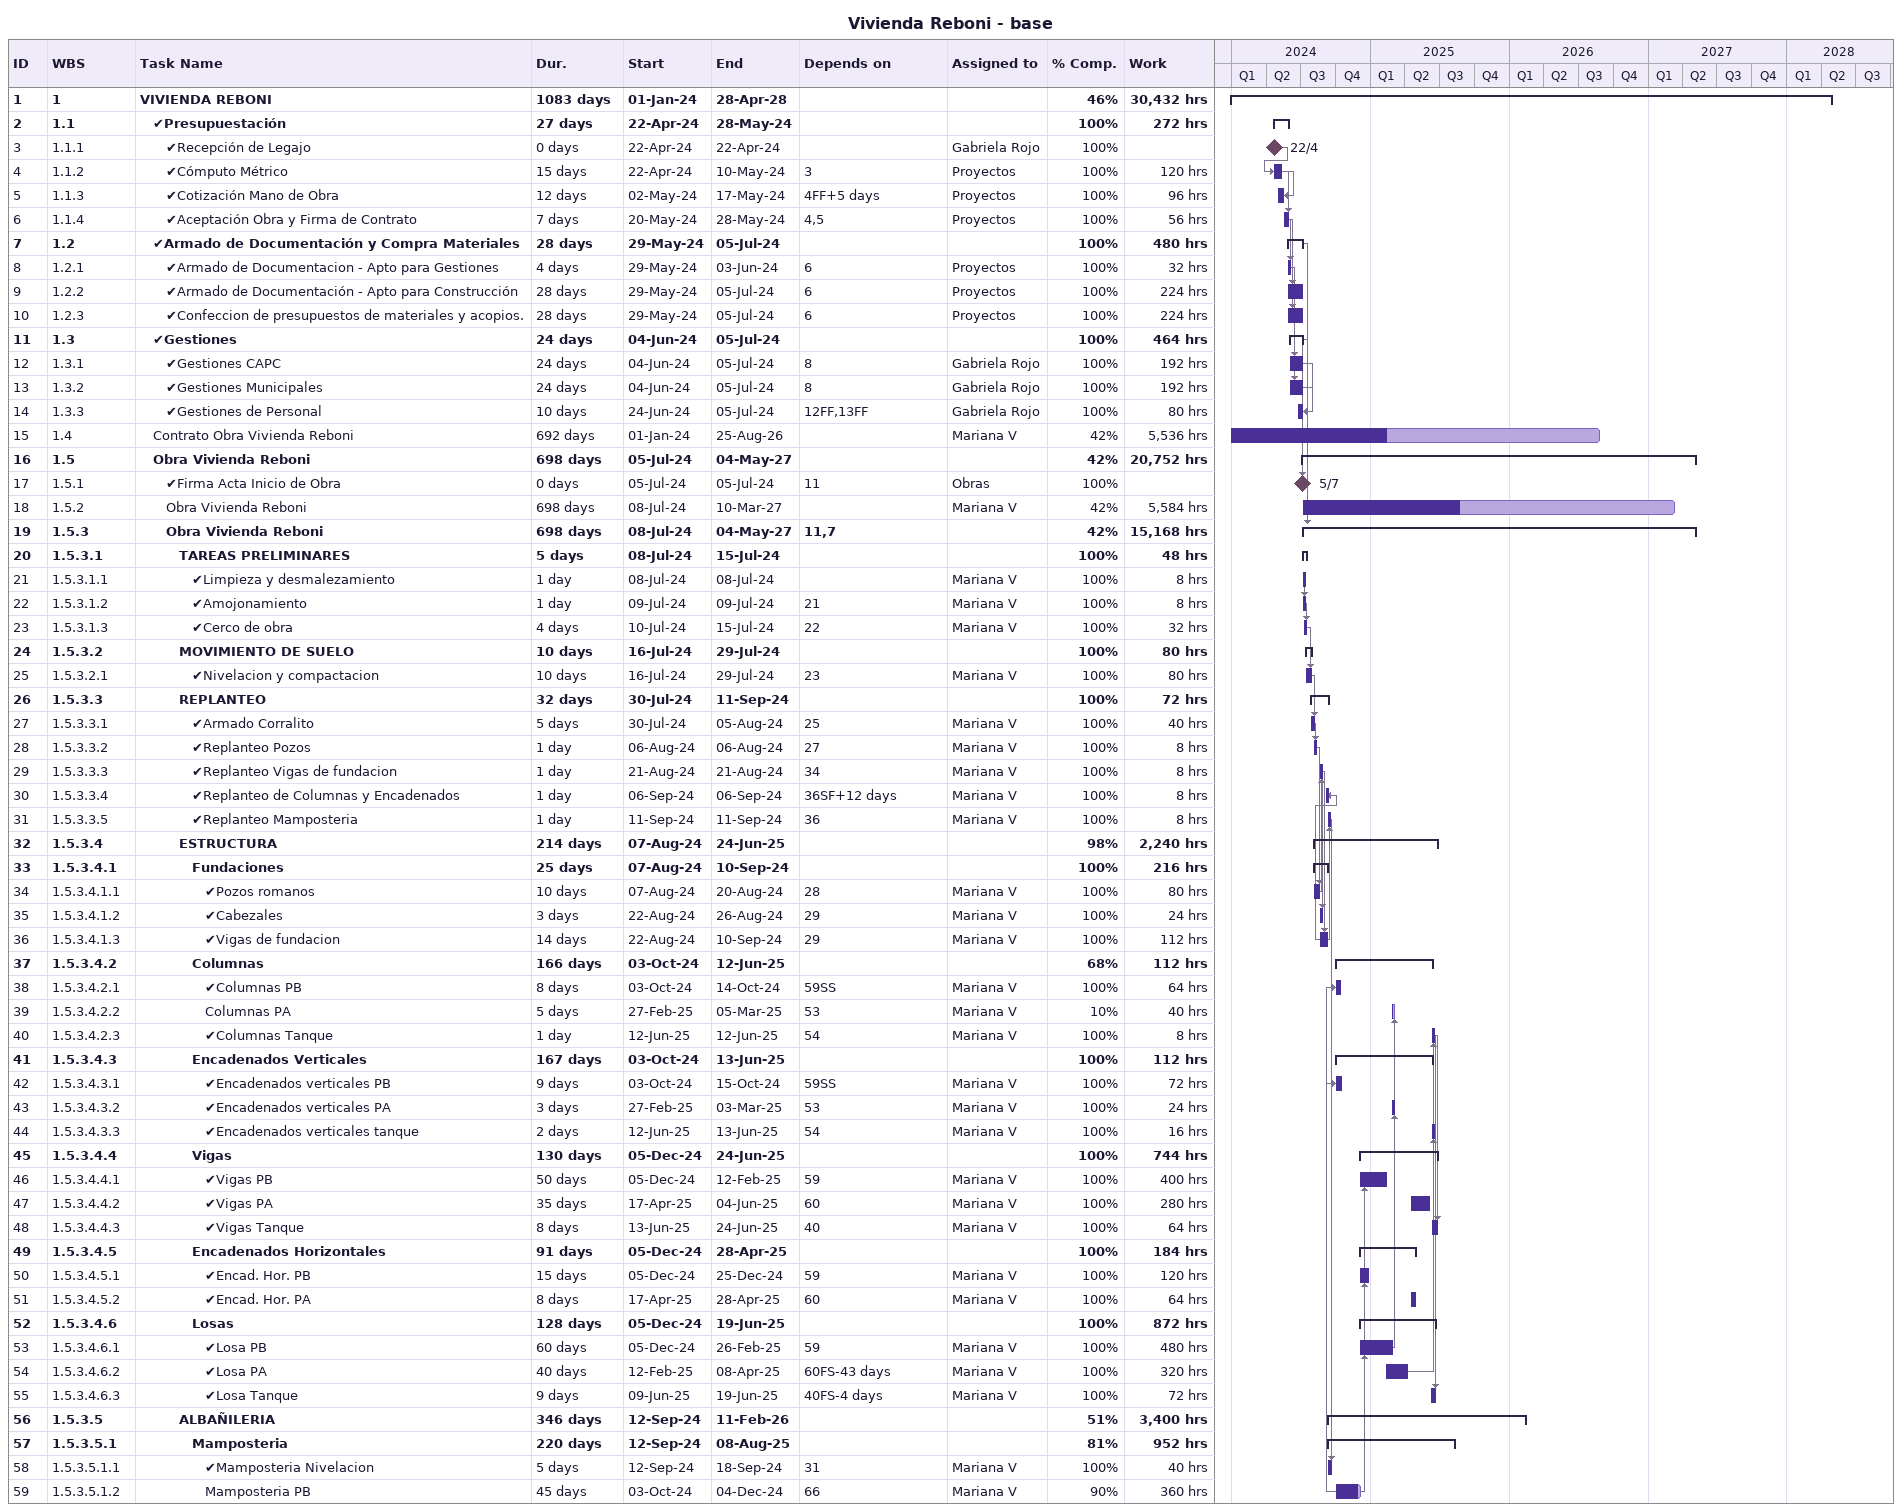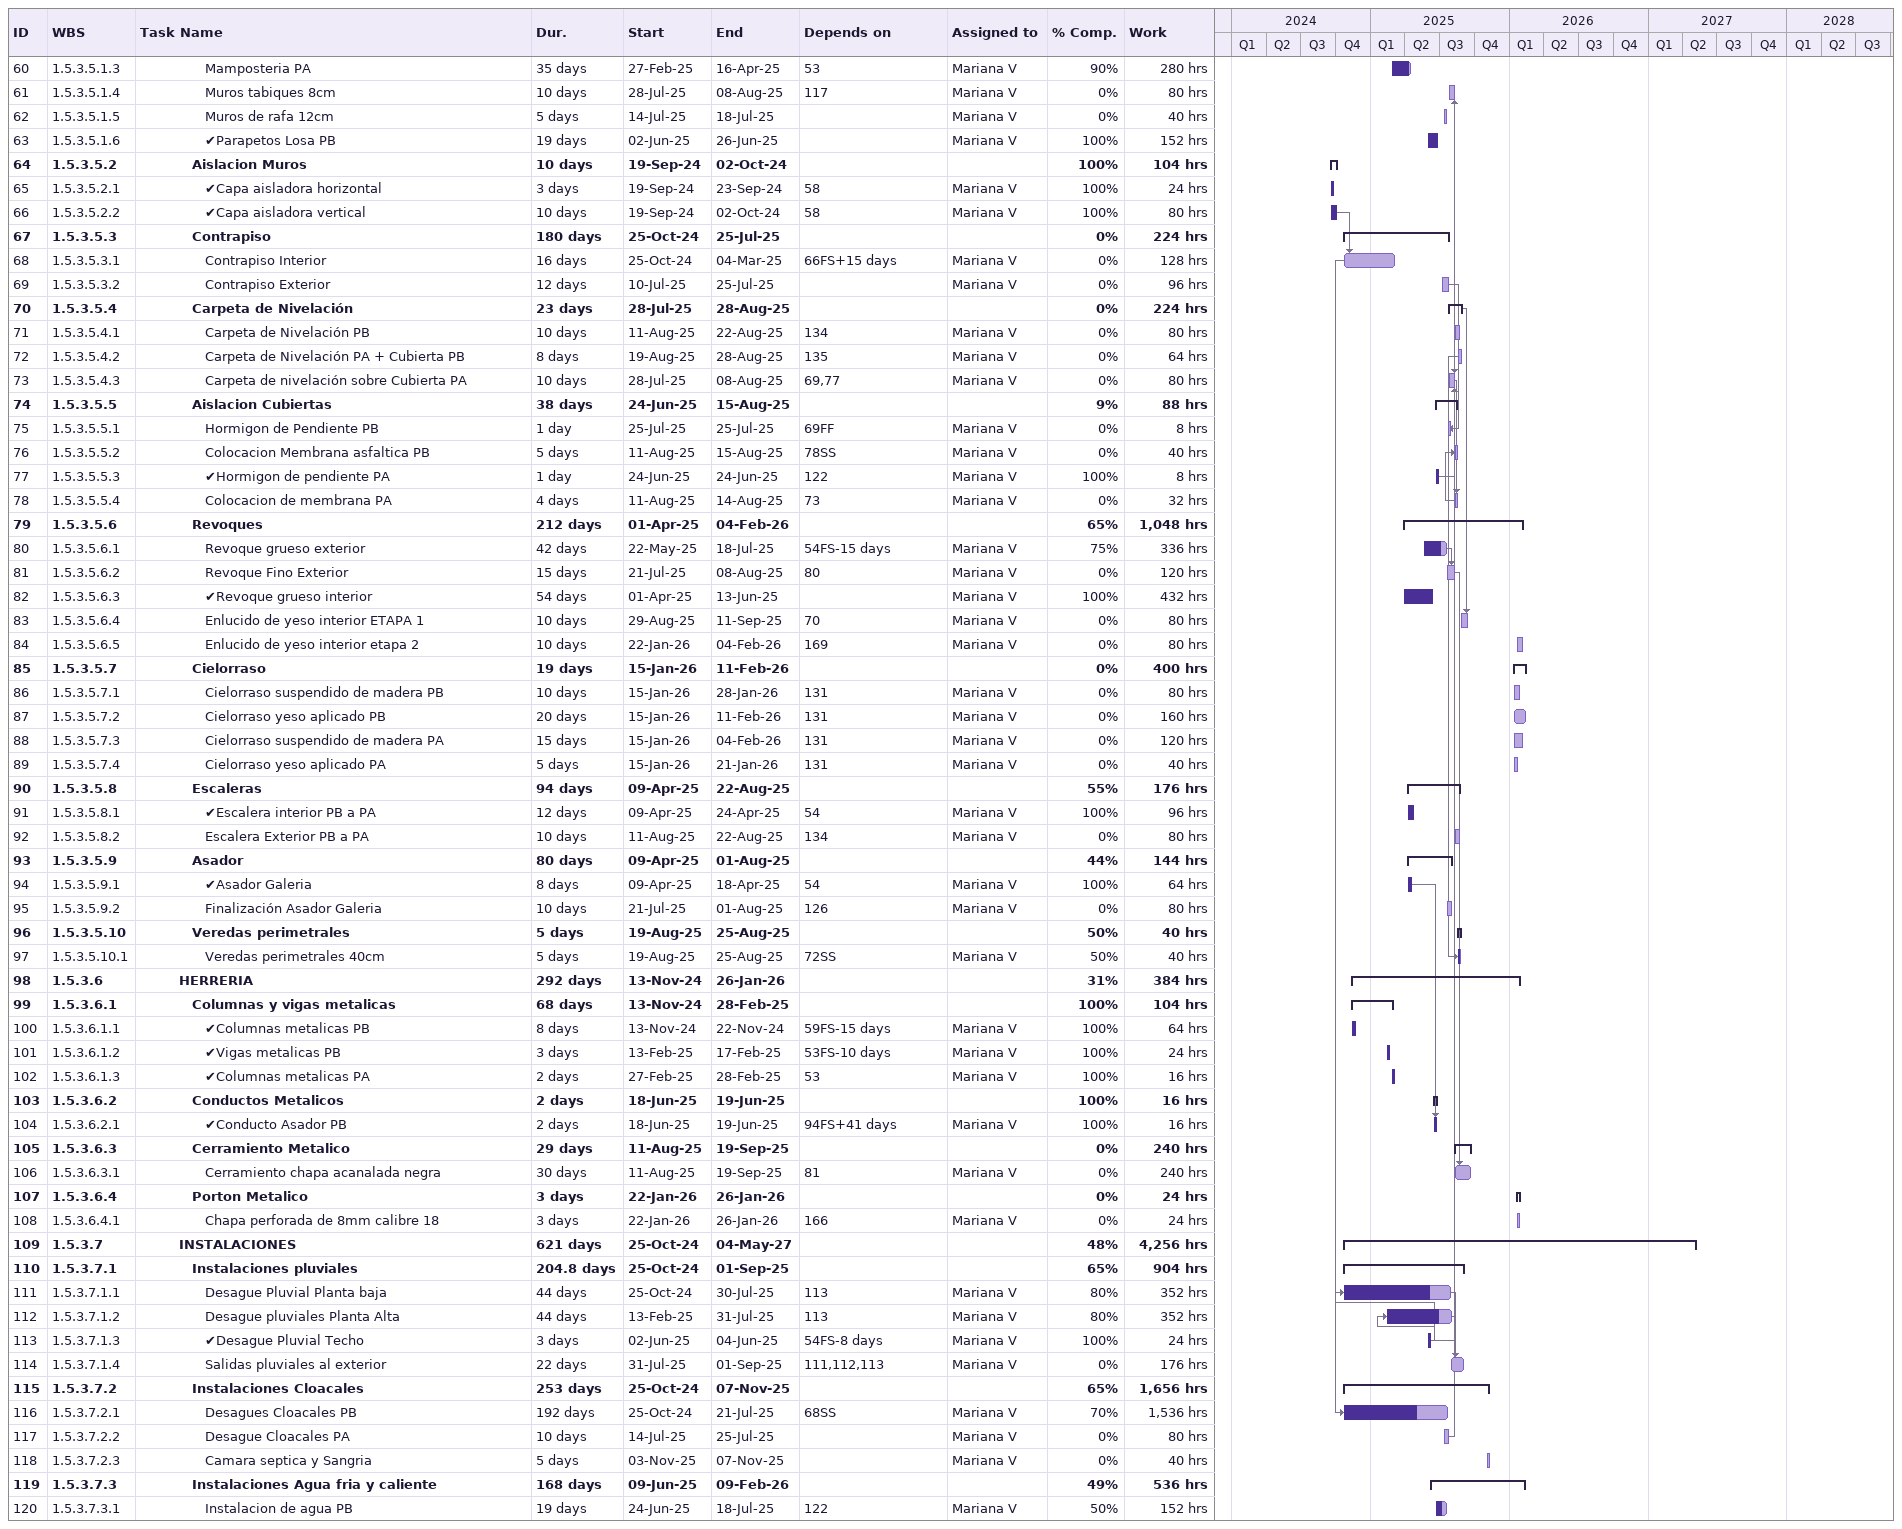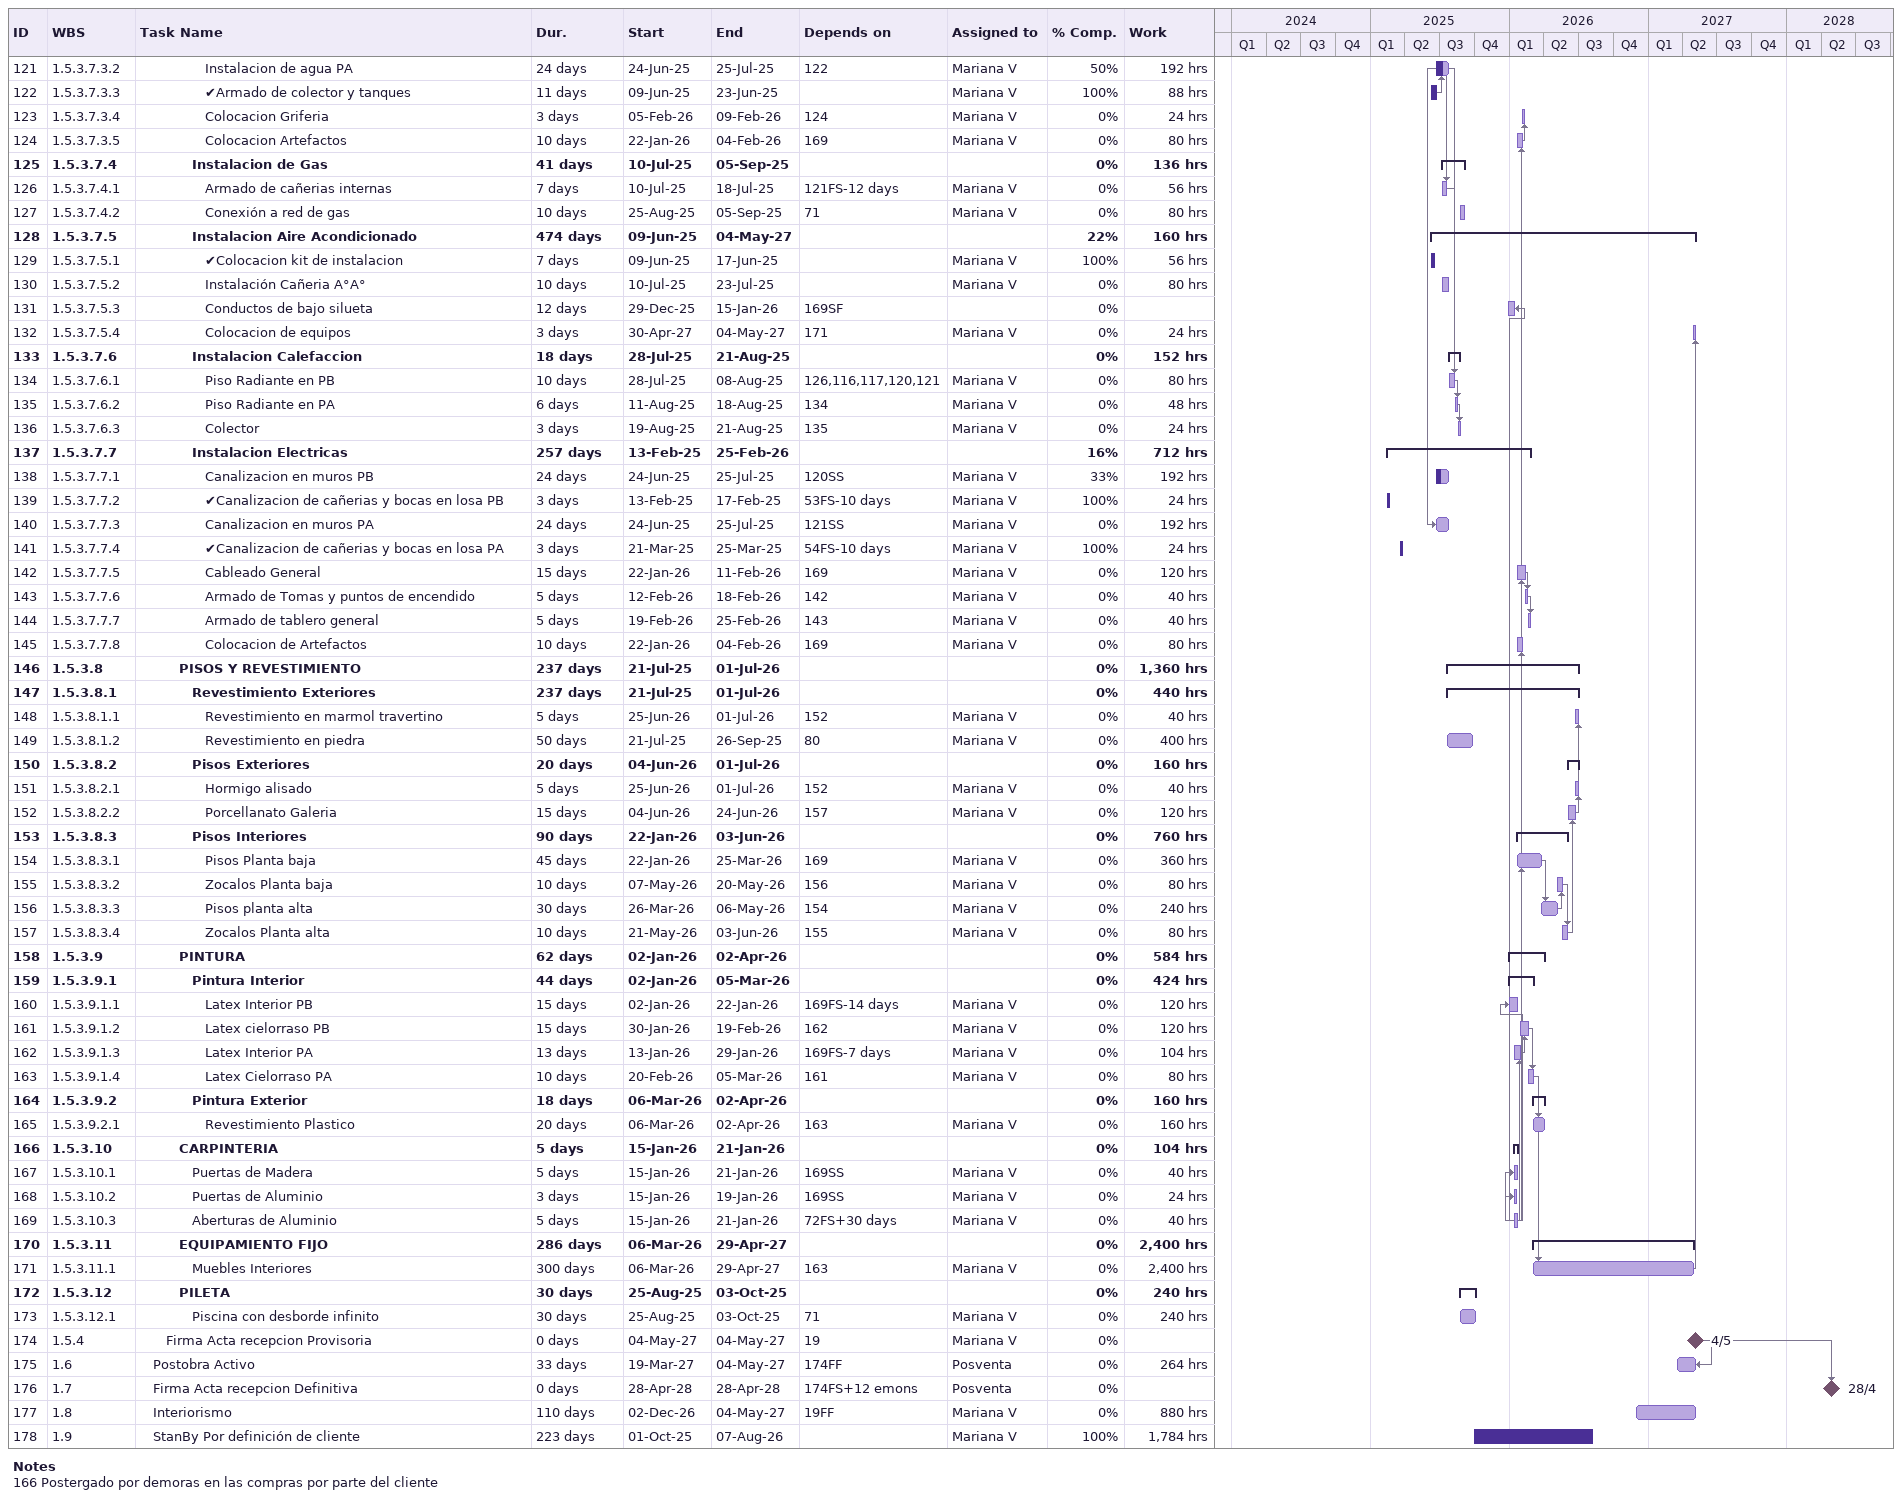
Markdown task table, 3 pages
Vivienda Reboni - base

| ID | WBS | Task | Duration | Start | Finish | Predecessors | Resources | % complete | Work (h) |
|---|---|---|---|---|---|---|---|---|---|
| 1 | 1 | **VIVIENDA REBONI** | 1083d | 2024-01-01 | 2028-04-28 |  |  | 46 | 30432 |
| 2 | 1.1 | **✔Presupuestación** | 27d | 2024-04-22 | 2024-05-28 |  |  | 100 | 272 |
| 3 | 1.1.1 | ✔Recepción de Legajo | 0d | 2024-04-22 | 2024-04-22 |  | Gabriela Rojo | 100 |  |
| 4 | 1.1.2 | ✔Cómputo Métrico | 15d | 2024-04-22 | 2024-05-10 | 3 | Proyectos | 100 | 120 |
| 5 | 1.1.3 | ✔Cotización Mano de Obra | 12d | 2024-05-02 | 2024-05-17 | 4FF+5d | Proyectos | 100 | 96 |
| 6 | 1.1.4 | ✔Aceptación Obra y Firma de Contrato | 7d | 2024-05-20 | 2024-05-28 | 4, 5 | Proyectos | 100 | 56 |
| 7 | 1.2 | **✔Armado de Documentación y Compra Materiales** | 28d | 2024-05-29 | 2024-07-05 |  |  | 100 | 480 |
| 8 | 1.2.1 | ✔Armado de Documentacion - Apto para Gestiones | 4d | 2024-05-29 | 2024-06-03 | 6 | Proyectos | 100 | 32 |
| 9 | 1.2.2 | ✔Armado de Documentación - Apto para Construcción | 28d | 2024-05-29 | 2024-07-05 | 6 | Proyectos | 100 | 224 |
| 10 | 1.2.3 | ✔Confeccion de presupuestos de materiales y acopios. | 28d | 2024-05-29 | 2024-07-05 | 6 | Proyectos | 100 | 224 |
| 11 | 1.3 | **✔Gestiones** | 24d | 2024-06-04 | 2024-07-05 |  |  | 100 | 464 |
| 12 | 1.3.1 | ✔Gestiones CAPC | 24d | 2024-06-04 | 2024-07-05 | 8 | Gabriela Rojo | 100 | 192 |
| 13 | 1.3.2 | ✔Gestiones Municipales | 24d | 2024-06-04 | 2024-07-05 | 8 | Gabriela Rojo | 100 | 192 |
| 14 | 1.3.3 | ✔Gestiones de Personal | 10d | 2024-06-24 | 2024-07-05 | 12FF, 13FF | Gabriela Rojo | 100 | 80 |
| 15 | 1.4 | Contrato Obra Vivienda Reboni | 692d | 2024-01-01 | 2026-08-25 |  | Mariana V | 42 | 5536 |
| 16 | 1.5 | **Obra Vivienda Reboni** | 698d | 2024-07-05 | 2027-05-04 |  |  | 42 | 20752 |
| 17 | 1.5.1 | ✔Firma Acta Inicio de Obra | 0d | 2024-07-05 | 2024-07-05 | 11 | Obras | 100 |  |
| 18 | 1.5.2 | Obra Vivienda Reboni | 698d | 2024-07-08 | 2027-03-10 |  | Mariana V | 42 | 5584 |
| 19 | 1.5.3 | **Obra Vivienda Reboni** | 698d | 2024-07-08 | 2027-05-04 | 11, 7 |  | 42 | 15168 |
| 20 | 1.5.3.1 | **TAREAS PRELIMINARES** | 5d | 2024-07-08 | 2024-07-15 |  |  | 100 | 48 |
| 21 | 1.5.3.1.1 | ✔Limpieza y desmalezamiento | 1d | 2024-07-08 | 2024-07-08 |  | Mariana V | 100 | 8 |
| 22 | 1.5.3.1.2 | ✔Amojonamiento | 1d | 2024-07-09 | 2024-07-09 | 21 | Mariana V | 100 | 8 |
| 23 | 1.5.3.1.3 | ✔Cerco de obra | 4d | 2024-07-10 | 2024-07-15 | 22 | Mariana V | 100 | 32 |
| 24 | 1.5.3.2 | **MOVIMIENTO DE SUELO** | 10d | 2024-07-16 | 2024-07-29 |  |  | 100 | 80 |
| 25 | 1.5.3.2.1 | ✔Nivelacion y compactacion | 10d | 2024-07-16 | 2024-07-29 | 23 | Mariana V | 100 | 80 |
| 26 | 1.5.3.3 | **REPLANTEO** | 32d | 2024-07-30 | 2024-09-11 |  |  | 100 | 72 |
| 27 | 1.5.3.3.1 | ✔Armado Corralito | 5d | 2024-07-30 | 2024-08-05 | 25 | Mariana V | 100 | 40 |
| 28 | 1.5.3.3.2 | ✔Replanteo Pozos | 1d | 2024-08-06 | 2024-08-06 | 27 | Mariana V | 100 | 8 |
| 29 | 1.5.3.3.3 | ✔Replanteo Vigas de fundacion | 1d | 2024-08-21 | 2024-08-21 | 34 | Mariana V | 100 | 8 |
| 30 | 1.5.3.3.4 | ✔Replanteo de Columnas y Encadenados | 1d | 2024-09-06 | 2024-09-06 | 36SF+12d | Mariana V | 100 | 8 |
| 31 | 1.5.3.3.5 | ✔Replanteo Mamposteria | 1d | 2024-09-11 | 2024-09-11 | 36 | Mariana V | 100 | 8 |
| 32 | 1.5.3.4 | **ESTRUCTURA** | 214d | 2024-08-07 | 2025-06-24 |  |  | 98 | 2240 |
| 33 | 1.5.3.4.1 | **Fundaciones** | 25d | 2024-08-07 | 2024-09-10 |  |  | 100 | 216 |
| 34 | 1.5.3.4.1.1 | ✔Pozos romanos | 10d | 2024-08-07 | 2024-08-20 | 28 | Mariana V | 100 | 80 |
| 35 | 1.5.3.4.1.2 | ✔Cabezales | 3d | 2024-08-22 | 2024-08-26 | 29 | Mariana V | 100 | 24 |
| 36 | 1.5.3.4.1.3 | ✔Vigas de fundacion | 14d | 2024-08-22 | 2024-09-10 | 29 | Mariana V | 100 | 112 |
| 37 | 1.5.3.4.2 | **Columnas** | 166d | 2024-10-03 | 2025-06-12 |  |  | 68 | 112 |
| 38 | 1.5.3.4.2.1 | ✔Columnas PB | 8d | 2024-10-03 | 2024-10-14 | 59SS | Mariana V | 100 | 64 |
| 39 | 1.5.3.4.2.2 | Columnas PA | 5d | 2025-02-27 | 2025-03-05 | 53 | Mariana V | 10 | 40 |
| 40 | 1.5.3.4.2.3 | ✔Columnas Tanque | 1d | 2025-06-12 | 2025-06-12 | 54 | Mariana V | 100 | 8 |
| 41 | 1.5.3.4.3 | **Encadenados Verticales** | 167d | 2024-10-03 | 2025-06-13 |  |  | 100 | 112 |
| 42 | 1.5.3.4.3.1 | ✔Encadenados verticales PB | 9d | 2024-10-03 | 2024-10-15 | 59SS | Mariana V | 100 | 72 |
| 43 | 1.5.3.4.3.2 | ✔Encadenados verticales PA | 3d | 2025-02-27 | 2025-03-03 | 53 | Mariana V | 100 | 24 |
| 44 | 1.5.3.4.3.3 | ✔Encadenados verticales tanque | 2d | 2025-06-12 | 2025-06-13 | 54 | Mariana V | 100 | 16 |
| 45 | 1.5.3.4.4 | **Vigas** | 130d | 2024-12-05 | 2025-06-24 |  |  | 100 | 744 |
| 46 | 1.5.3.4.4.1 | ✔Vigas PB | 50d | 2024-12-05 | 2025-02-12 | 59 | Mariana V | 100 | 400 |
| 47 | 1.5.3.4.4.2 | ✔Vigas PA | 35d | 2025-04-17 | 2025-06-04 | 60 | Mariana V | 100 | 280 |
| 48 | 1.5.3.4.4.3 | ✔Vigas Tanque | 8d | 2025-06-13 | 2025-06-24 | 40 | Mariana V | 100 | 64 |
| 49 | 1.5.3.4.5 | **Encadenados Horizontales** | 91d | 2024-12-05 | 2025-04-28 |  |  | 100 | 184 |
| 50 | 1.5.3.4.5.1 | ✔Encad. Hor. PB | 15d | 2024-12-05 | 2024-12-25 | 59 | Mariana V | 100 | 120 |
| 51 | 1.5.3.4.5.2 | ✔Encad. Hor. PA | 8d | 2025-04-17 | 2025-04-28 | 60 | Mariana V | 100 | 64 |
| 52 | 1.5.3.4.6 | **Losas** | 128d | 2024-12-05 | 2025-06-19 |  |  | 100 | 872 |
| 53 | 1.5.3.4.6.1 | ✔Losa PB | 60d | 2024-12-05 | 2025-02-26 | 59 | Mariana V | 100 | 480 |
| 54 | 1.5.3.4.6.2 | ✔Losa PA | 40d | 2025-02-12 | 2025-04-08 | 60FS-43d | Mariana V | 100 | 320 |
| 55 | 1.5.3.4.6.3 | ✔Losa Tanque | 9d | 2025-06-09 | 2025-06-19 | 40FS-4d | Mariana V | 100 | 72 |
| 56 | 1.5.3.5 | **ALBAÑILERIA** | 346d | 2024-09-12 | 2026-02-11 |  |  | 51 | 3400 |
| 57 | 1.5.3.5.1 | **Mamposteria** | 220d | 2024-09-12 | 2025-08-08 |  |  | 81 | 952 |
| 58 | 1.5.3.5.1.1 | ✔Mamposteria Nivelacion | 5d | 2024-09-12 | 2024-09-18 | 31 | Mariana V | 100 | 40 |
| 59 | 1.5.3.5.1.2 | Mamposteria PB | 45d | 2024-10-03 | 2024-12-04 | 66 | Mariana V | 90 | 360 |
| 60 | 1.5.3.5.1.3 | Mamposteria PA | 35d | 2025-02-27 | 2025-04-16 | 53 | Mariana V | 90 | 280 |
| 61 | 1.5.3.5.1.4 | Muros tabiques 8cm | 10d | 2025-07-28 | 2025-08-08 | 117 | Mariana V | 0 | 80 |
| 62 | 1.5.3.5.1.5 | Muros de rafa 12cm | 5d | 2025-07-14 | 2025-07-18 |  | Mariana V | 0 | 40 |
| 63 | 1.5.3.5.1.6 | ✔Parapetos Losa PB | 19d | 2025-06-02 | 2025-06-26 |  | Mariana V | 100 | 152 |
| 64 | 1.5.3.5.2 | **Aislacion Muros** | 10d | 2024-09-19 | 2024-10-02 |  |  | 100 | 104 |
| 65 | 1.5.3.5.2.1 | ✔Capa aisladora horizontal | 3d | 2024-09-19 | 2024-09-23 | 58 | Mariana V | 100 | 24 |
| 66 | 1.5.3.5.2.2 | ✔Capa aisladora vertical | 10d | 2024-09-19 | 2024-10-02 | 58 | Mariana V | 100 | 80 |
| 67 | 1.5.3.5.3 | **Contrapiso** | 180d | 2024-10-25 | 2025-07-25 |  |  | 0 | 224 |
| 68 | 1.5.3.5.3.1 | Contrapiso Interior | 16d | 2024-10-25 | 2025-03-04 | 66FS+15d | Mariana V | 0 | 128 |
| 69 | 1.5.3.5.3.2 | Contrapiso Exterior | 12d | 2025-07-10 | 2025-07-25 |  | Mariana V | 0 | 96 |
| 70 | 1.5.3.5.4 | **Carpeta de Nivelación** | 23d | 2025-07-28 | 2025-08-28 |  |  | 0 | 224 |
| 71 | 1.5.3.5.4.1 | Carpeta de Nivelación PB | 10d | 2025-08-11 | 2025-08-22 | 134 | Mariana V | 0 | 80 |
| 72 | 1.5.3.5.4.2 | Carpeta de Nivelación PA + Cubierta PB | 8d | 2025-08-19 | 2025-08-28 | 135 | Mariana V | 0 | 64 |
| 73 | 1.5.3.5.4.3 | Carpeta de nivelación sobre Cubierta PA | 10d | 2025-07-28 | 2025-08-08 | 69, 77 | Mariana V | 0 | 80 |
| 74 | 1.5.3.5.5 | **Aislacion Cubiertas** | 38d | 2025-06-24 | 2025-08-15 |  |  | 9 | 88 |
| 75 | 1.5.3.5.5.1 | Hormigon de Pendiente PB | 1d | 2025-07-25 | 2025-07-25 | 69FF | Mariana V | 0 | 8 |
| 76 | 1.5.3.5.5.2 | Colocacion Membrana asfaltica PB | 5d | 2025-08-11 | 2025-08-15 | 78SS | Mariana V | 0 | 40 |
| 77 | 1.5.3.5.5.3 | ✔Hormigon de pendiente PA | 1d | 2025-06-24 | 2025-06-24 | 122 | Mariana V | 100 | 8 |
| 78 | 1.5.3.5.5.4 | Colocacion de membrana PA | 4d | 2025-08-11 | 2025-08-14 | 73 | Mariana V | 0 | 32 |
| 79 | 1.5.3.5.6 | **Revoques** | 212d | 2025-04-01 | 2026-02-04 |  |  | 65 | 1048 |
| 80 | 1.5.3.5.6.1 | Revoque grueso exterior | 42d | 2025-05-22 | 2025-07-18 | 54FS-15d | Mariana V | 75 | 336 |
| 81 | 1.5.3.5.6.2 | Revoque Fino Exterior | 15d | 2025-07-21 | 2025-08-08 | 80 | Mariana V | 0 | 120 |
| 82 | 1.5.3.5.6.3 | ✔Revoque grueso interior | 54d | 2025-04-01 | 2025-06-13 |  | Mariana V | 100 | 432 |
| 83 | 1.5.3.5.6.4 | Enlucido de yeso interior ETAPA 1 | 10d | 2025-08-29 | 2025-09-11 | 70 | Mariana V | 0 | 80 |
| 84 | 1.5.3.5.6.5 | Enlucido de yeso interior etapa 2 | 10d | 2026-01-22 | 2026-02-04 | 169 | Mariana V | 0 | 80 |
| 85 | 1.5.3.5.7 | **Cielorraso** | 19d | 2026-01-15 | 2026-02-11 |  |  | 0 | 400 |
| 86 | 1.5.3.5.7.1 | Cielorraso suspendido de madera PB | 10d | 2026-01-15 | 2026-01-28 | 131 | Mariana V | 0 | 80 |
| 87 | 1.5.3.5.7.2 | Cielorraso yeso aplicado PB | 20d | 2026-01-15 | 2026-02-11 | 131 | Mariana V | 0 | 160 |
| 88 | 1.5.3.5.7.3 | Cielorraso suspendido de madera PA | 15d | 2026-01-15 | 2026-02-04 | 131 | Mariana V | 0 | 120 |
| 89 | 1.5.3.5.7.4 | Cielorraso yeso aplicado PA | 5d | 2026-01-15 | 2026-01-21 | 131 | Mariana V | 0 | 40 |
| 90 | 1.5.3.5.8 | **Escaleras** | 94d | 2025-04-09 | 2025-08-22 |  |  | 55 | 176 |
| 91 | 1.5.3.5.8.1 | ✔Escalera interior PB a PA | 12d | 2025-04-09 | 2025-04-24 | 54 | Mariana V | 100 | 96 |
| 92 | 1.5.3.5.8.2 | Escalera Exterior PB a PA | 10d | 2025-08-11 | 2025-08-22 | 134 | Mariana V | 0 | 80 |
| 93 | 1.5.3.5.9 | **Asador** | 80d | 2025-04-09 | 2025-08-01 |  |  | 44 | 144 |
| 94 | 1.5.3.5.9.1 | ✔Asador Galeria | 8d | 2025-04-09 | 2025-04-18 | 54 | Mariana V | 100 | 64 |
| 95 | 1.5.3.5.9.2 | Finalización Asador Galeria | 10d | 2025-07-21 | 2025-08-01 | 126 | Mariana V | 0 | 80 |
| 96 | 1.5.3.5.10 | **Veredas perimetrales** | 5d | 2025-08-19 | 2025-08-25 |  |  | 50 | 40 |
| 97 | 1.5.3.5.10.1 | Veredas perimetrales 40cm | 5d | 2025-08-19 | 2025-08-25 | 72SS | Mariana V | 50 | 40 |
| 98 | 1.5.3.6 | **HERRERIA** | 292d | 2024-11-13 | 2026-01-26 |  |  | 31 | 384 |
| 99 | 1.5.3.6.1 | **Columnas y vigas metalicas** | 68d | 2024-11-13 | 2025-02-28 |  |  | 100 | 104 |
| 100 | 1.5.3.6.1.1 | ✔Columnas metalicas PB | 8d | 2024-11-13 | 2024-11-22 | 59FS-15d | Mariana V | 100 | 64 |
| 101 | 1.5.3.6.1.2 | ✔Vigas metalicas PB | 3d | 2025-02-13 | 2025-02-17 | 53FS-10d | Mariana V | 100 | 24 |
| 102 | 1.5.3.6.1.3 | ✔Columnas metalicas PA | 2d | 2025-02-27 | 2025-02-28 | 53 | Mariana V | 100 | 16 |
| 103 | 1.5.3.6.2 | **Conductos Metalicos** | 2d | 2025-06-18 | 2025-06-19 |  |  | 100 | 16 |
| 104 | 1.5.3.6.2.1 | ✔Conducto Asador PB | 2d | 2025-06-18 | 2025-06-19 | 94FS+41d | Mariana V | 100 | 16 |
| 105 | 1.5.3.6.3 | **Cerramiento Metalico** | 29d | 2025-08-11 | 2025-09-19 |  |  | 0 | 240 |
| 106 | 1.5.3.6.3.1 | Cerramiento chapa acanalada negra | 30d | 2025-08-11 | 2025-09-19 | 81 | Mariana V | 0 | 240 |
| 107 | 1.5.3.6.4 | **Porton Metalico** | 3d | 2026-01-22 | 2026-01-26 |  |  | 0 | 24 |
| 108 | 1.5.3.6.4.1 | Chapa perforada de 8mm calibre 18 | 3d | 2026-01-22 | 2026-01-26 | 166 | Mariana V | 0 | 24 |
| 109 | 1.5.3.7 | **INSTALACIONES** | 621d | 2024-10-25 | 2027-05-04 |  |  | 48 | 4256 |
| 110 | 1.5.3.7.1 | **Instalaciones pluviales** | 204.8d | 2024-10-25 | 2025-09-01 |  |  | 65 | 904 |
| 111 | 1.5.3.7.1.1 | Desague Pluvial Planta baja | 44d | 2024-10-25 | 2025-07-30 | 113 | Mariana V | 80 | 352 |
| 112 | 1.5.3.7.1.2 | Desague pluviales Planta Alta | 44d | 2025-02-13 | 2025-07-31 | 113 | Mariana V | 80 | 352 |
| 113 | 1.5.3.7.1.3 | ✔Desague Pluvial Techo | 3d | 2025-06-02 | 2025-06-04 | 54FS-8d | Mariana V | 100 | 24 |
| 114 | 1.5.3.7.1.4 | Salidas pluviales al exterior | 22d | 2025-07-31 | 2025-09-01 | 111, 112, 113 | Mariana V | 0 | 176 |
| 115 | 1.5.3.7.2 | **Instalaciones Cloacales** | 253d | 2024-10-25 | 2025-11-07 |  |  | 65 | 1656 |
| 116 | 1.5.3.7.2.1 | Desagues Cloacales PB | 192d | 2024-10-25 | 2025-07-21 | 68SS | Mariana V | 70 | 1536 |
| 117 | 1.5.3.7.2.2 | Desague Cloacales PA | 10d | 2025-07-14 | 2025-07-25 |  | Mariana V | 0 | 80 |
| 118 | 1.5.3.7.2.3 | Camara septica y Sangria | 5d | 2025-11-03 | 2025-11-07 |  | Mariana V | 0 | 40 |
| 119 | 1.5.3.7.3 | **Instalaciones Agua fria y caliente** | 168d | 2025-06-09 | 2026-02-09 |  |  | 49 | 536 |
| 120 | 1.5.3.7.3.1 | Instalacion de agua PB | 19d | 2025-06-24 | 2025-07-18 | 122 | Mariana V | 50 | 152 |
| 121 | 1.5.3.7.3.2 | Instalacion de agua PA | 24d | 2025-06-24 | 2025-07-25 | 122 | Mariana V | 50 | 192 |
| 122 | 1.5.3.7.3.3 | ✔Armado de colector y tanques | 11d | 2025-06-09 | 2025-06-23 |  | Mariana V | 100 | 88 |
| 123 | 1.5.3.7.3.4 | Colocacion Griferia | 3d | 2026-02-05 | 2026-02-09 | 124 | Mariana V | 0 | 24 |
| 124 | 1.5.3.7.3.5 | Colocacion Artefactos | 10d | 2026-01-22 | 2026-02-04 | 169 | Mariana V | 0 | 80 |
| 125 | 1.5.3.7.4 | **Instalacion de Gas** | 41d | 2025-07-10 | 2025-09-05 |  |  | 0 | 136 |
| 126 | 1.5.3.7.4.1 | Armado de cañerias internas | 7d | 2025-07-10 | 2025-07-18 | 121FS-12d | Mariana V | 0 | 56 |
| 127 | 1.5.3.7.4.2 | Conexión a red de gas | 10d | 2025-08-25 | 2025-09-05 | 71 | Mariana V | 0 | 80 |
| 128 | 1.5.3.7.5 | **Instalacion Aire Acondicionado** | 474d | 2025-06-09 | 2027-05-04 |  |  | 22 | 160 |
| 129 | 1.5.3.7.5.1 | ✔Colocacion kit de instalacion | 7d | 2025-06-09 | 2025-06-17 |  | Mariana V | 100 | 56 |
| 130 | 1.5.3.7.5.2 | Instalación Cañeria A°A° | 10d | 2025-07-10 | 2025-07-23 |  | Mariana V | 0 | 80 |
| 131 | 1.5.3.7.5.3 | Conductos de bajo silueta | 12d | 2025-12-29 | 2026-01-15 | 169SF |  | 0 |  |
| 132 | 1.5.3.7.5.4 | Colocacion de equipos | 3d | 2027-04-30 | 2027-05-04 | 171 | Mariana V | 0 | 24 |
| 133 | 1.5.3.7.6 | **Instalacion Calefaccion** | 18d | 2025-07-28 | 2025-08-21 |  |  | 0 | 152 |
| 134 | 1.5.3.7.6.1 | Piso Radiante en PB | 10d | 2025-07-28 | 2025-08-08 | 126, 116, 117, 120, 121 | Mariana V | 0 | 80 |
| 135 | 1.5.3.7.6.2 | Piso Radiante en PA | 6d | 2025-08-11 | 2025-08-18 | 134 | Mariana V | 0 | 48 |
| 136 | 1.5.3.7.6.3 | Colector | 3d | 2025-08-19 | 2025-08-21 | 135 | Mariana V | 0 | 24 |
| 137 | 1.5.3.7.7 | **Instalacion Electricas** | 257d | 2025-02-13 | 2026-02-25 |  |  | 16 | 712 |
| 138 | 1.5.3.7.7.1 | Canalizacion en muros PB | 24d | 2025-06-24 | 2025-07-25 | 120SS | Mariana V | 33 | 192 |
| 139 | 1.5.3.7.7.2 | ✔Canalizacion de cañerias y bocas en losa PB | 3d | 2025-02-13 | 2025-02-17 | 53FS-10d | Mariana V | 100 | 24 |
| 140 | 1.5.3.7.7.3 | Canalizacion en muros PA | 24d | 2025-06-24 | 2025-07-25 | 121SS | Mariana V | 0 | 192 |
| 141 | 1.5.3.7.7.4 | ✔Canalizacion de cañerias y bocas en losa PA | 3d | 2025-03-21 | 2025-03-25 | 54FS-10d | Mariana V | 100 | 24 |
| 142 | 1.5.3.7.7.5 | Cableado General | 15d | 2026-01-22 | 2026-02-11 | 169 | Mariana V | 0 | 120 |
| 143 | 1.5.3.7.7.6 | Armado de Tomas y puntos de encendido | 5d | 2026-02-12 | 2026-02-18 | 142 | Mariana V | 0 | 40 |
| 144 | 1.5.3.7.7.7 | Armado de tablero general | 5d | 2026-02-19 | 2026-02-25 | 143 | Mariana V | 0 | 40 |
| 145 | 1.5.3.7.7.8 | Colocacion de Artefactos | 10d | 2026-01-22 | 2026-02-04 | 169 | Mariana V | 0 | 80 |
| 146 | 1.5.3.8 | **PISOS Y REVESTIMIENTO** | 237d | 2025-07-21 | 2026-07-01 |  |  | 0 | 1360 |
| 147 | 1.5.3.8.1 | **Revestimiento Exteriores** | 237d | 2025-07-21 | 2026-07-01 |  |  | 0 | 440 |
| 148 | 1.5.3.8.1.1 | Revestimiento en marmol travertino | 5d | 2026-06-25 | 2026-07-01 | 152 | Mariana V | 0 | 40 |
| 149 | 1.5.3.8.1.2 | Revestimiento en piedra | 50d | 2025-07-21 | 2025-09-26 | 80 | Mariana V | 0 | 400 |
| 150 | 1.5.3.8.2 | **Pisos Exteriores** | 20d | 2026-06-04 | 2026-07-01 |  |  | 0 | 160 |
| 151 | 1.5.3.8.2.1 | Hormigo alisado | 5d | 2026-06-25 | 2026-07-01 | 152 | Mariana V | 0 | 40 |
| 152 | 1.5.3.8.2.2 | Porcellanato Galeria | 15d | 2026-06-04 | 2026-06-24 | 157 | Mariana V | 0 | 120 |
| 153 | 1.5.3.8.3 | **Pisos Interiores** | 90d | 2026-01-22 | 2026-06-03 |  |  | 0 | 760 |
| 154 | 1.5.3.8.3.1 | Pisos Planta baja | 45d | 2026-01-22 | 2026-03-25 | 169 | Mariana V | 0 | 360 |
| 155 | 1.5.3.8.3.2 | Zocalos Planta baja | 10d | 2026-05-07 | 2026-05-20 | 156 | Mariana V | 0 | 80 |
| 156 | 1.5.3.8.3.3 | Pisos planta alta | 30d | 2026-03-26 | 2026-05-06 | 154 | Mariana V | 0 | 240 |
| 157 | 1.5.3.8.3.4 | Zocalos Planta alta | 10d | 2026-05-21 | 2026-06-03 | 155 | Mariana V | 0 | 80 |
| 158 | 1.5.3.9 | **PINTURA** | 62d | 2026-01-02 | 2026-04-02 |  |  | 0 | 584 |
| 159 | 1.5.3.9.1 | **Pintura Interior** | 44d | 2026-01-02 | 2026-03-05 |  |  | 0 | 424 |
| 160 | 1.5.3.9.1.1 | Latex Interior PB | 15d | 2026-01-02 | 2026-01-22 | 169FS-14d | Mariana V | 0 | 120 |
| 161 | 1.5.3.9.1.2 | Latex cielorraso PB | 15d | 2026-01-30 | 2026-02-19 | 162 | Mariana V | 0 | 120 |
| 162 | 1.5.3.9.1.3 | Latex Interior PA | 13d | 2026-01-13 | 2026-01-29 | 169FS-7d | Mariana V | 0 | 104 |
| 163 | 1.5.3.9.1.4 | Latex Cielorraso PA | 10d | 2026-02-20 | 2026-03-05 | 161 | Mariana V | 0 | 80 |
| 164 | 1.5.3.9.2 | **Pintura Exterior** | 18d | 2026-03-06 | 2026-04-02 |  |  | 0 | 160 |
| 165 | 1.5.3.9.2.1 | Revestimiento Plastico | 20d | 2026-03-06 | 2026-04-02 | 163 | Mariana V | 0 | 160 |
| 166 | 1.5.3.10 | **CARPINTERIA** | 5d | 2026-01-15 | 2026-01-21 |  |  | 0 | 104 |
| 167 | 1.5.3.10.1 | Puertas de Madera | 5d | 2026-01-15 | 2026-01-21 | 169SS | Mariana V | 0 | 40 |
| 168 | 1.5.3.10.2 | Puertas de Aluminio | 3d | 2026-01-15 | 2026-01-19 | 169SS | Mariana V | 0 | 24 |
| 169 | 1.5.3.10.3 | Aberturas de Aluminio | 5d | 2026-01-15 | 2026-01-21 | 72FS+30d | Mariana V | 0 | 40 |
| 170 | 1.5.3.11 | **EQUIPAMIENTO FIJO** | 286d | 2026-03-06 | 2027-04-29 |  |  | 0 | 2400 |
| 171 | 1.5.3.11.1 | Muebles Interiores | 300d | 2026-03-06 | 2027-04-29 | 163 | Mariana V | 0 | 2400 |
| 172 | 1.5.3.12 | **PILETA** | 30d | 2025-08-25 | 2025-10-03 |  |  | 0 | 240 |
| 173 | 1.5.3.12.1 | Piscina con desborde infinito | 30d | 2025-08-25 | 2025-10-03 | 71 | Mariana V | 0 | 240 |
| 174 | 1.5.4 | Firma Acta recepcion Provisoria | 0d | 2027-05-04 | 2027-05-04 | 19 | Mariana V | 0 |  |
| 175 | 1.6 | Postobra Activo | 33d | 2027-03-19 | 2027-05-04 | 174FF | Posventa | 0 | 264 |
| 176 | 1.7 | Firma Acta recepcion Definitiva | 0d | 2028-04-28 | 2028-04-28 | 174FS+12emo | Posventa | 0 |  |
| 177 | 1.8 | Interiorismo | 110d | 2026-12-02 | 2027-05-04 | 19FF | Mariana V | 0 | 880 |
| 178 | 1.9 | StanBy Por definición de cliente | 223d | 2025-10-01 | 2026-08-07 |  | Mariana V | 100 | 1784 |

Notes
- 166: Postergado por demoras en las compras por parte del cliente
